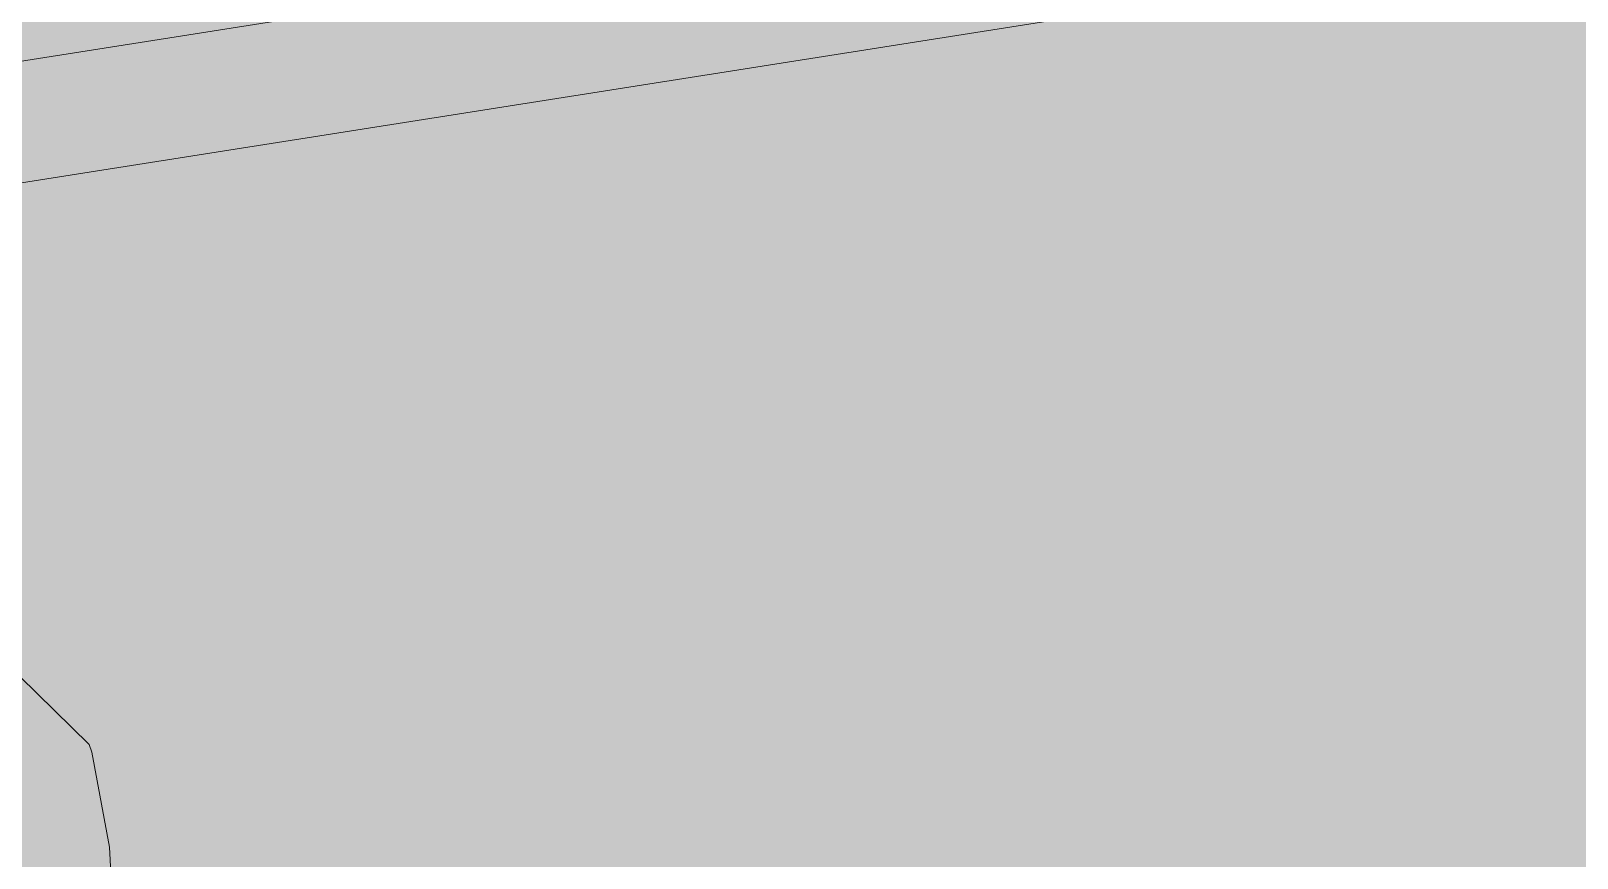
# Model space of a CAD drawing. Header units: metres. Extents: x -490 to 202, y -217 to 332.
# Drawn here: x -83.927 to -80.011, y 11.529 to 13.625 of the extents above; entities that cross this region are included whole.
import ezdxf

# ---------------------------------------------------------------- set-up
doc = ezdxf.new("R2010")
doc.units = ezdxf.units.M
doc.layers.add('1 arbol_dwg', color=8, linetype='Continuous', lineweight=9, true_color=0x767676)
doc.layers.add('Amenidades_dwg', color=8, linetype='Continuous', lineweight=9, true_color=0x767676)
for name, color, linetype, lineweight in [('A-DETL-GENF', 7, 'Continuous', 9), ('A-DETL-THIN', 7, 'Continuous', 9), ('A-GENM', 7, 'Continuous', 9)]:
    doc.layers.add(name, color=color, linetype=linetype, lineweight=lineweight)

# ---------------------------------------------------------------- blocks, each defined once
blk = doc.blocks.new('1 arbol_dwg-V110-PLANTA DE MURO PERIMETRAL')
at = {"layer": 'A-DETL-GENF', "true_color": 0x4f7f3f, "transparency": 33554483}
h = blk.add_hatch(color=87, dxfattribs=at)
h.paths.add_polyline_path([(-4.2327, 2.8223), (-3.6629, 2.8557), (-0.457, 2.8865), (-0.3192, 2.9842), (-0.148, 3.2129), (-0.0052, 3.6578), (-0.1595, 3.9105), (-3.7164, 3.9923), (-4.6881, 4.853), (-4.6897, 4.834), (-4.7373, 4.7464), (-4.7778, 4.74), (-4.8376, 4.801), (-4.9719, 4.9577), (-5.0489, 4.9368), (-5.1251, 4.6675), (-5.0045, 4.4189), (-5.0153, 4.3122), (-5.0662, 4.1879), (-5.1705, 3.965), (-5.1632, 3.9283), (-5.0928, 3.8751), (-5.0074, 3.8754), (-4.8241, 3.721), (-4.7307, 3.7448), (-4.6435, 3.8374), (-4.5875, 3.8488), (-4.5095, 3.8206), (-4.446, 3.7742), (-4.3662, 3.6955), (-4.3164, 3.6016), (-4.2292, 3.2232), (-4.1247, 3.0853), (-4.0297, 3.0399), (-4.0098, 2.9699), (-4.2129, 2.8359)])
h.paths.add_polyline_path([(0.0916, 4.0548), (0.2521, 4.1075), (0.3527, 4.1876), (0.4149, 4.2823), (0.3976, 4.5067), (0.2698, 4.7494), (0.2702, 4.8605), (0.3076, 4.9547), (0.3726, 5.0136), (0.5181, 5.0987), (0.5896, 5.1941), (0.5977, 5.3292), (0.5791, 5.688), (0.5277, 5.9481), (0.3519, 6.1201), (-0.2074, 6.3087), (-0.2289, 6.3473), (-0.2037, 6.3773), (-0.0839, 6.4388), (0.1801, 6.5473), (0.1608, 6.6334), (-0.0504, 6.7062), (-0.072, 6.7644), (-0.1636, 6.9763), (-0.3448, 7.1878), (-0.8945, 7.5401), (-0.963, 7.5135), (-0.9437, 7.394), (-0.8932, 7.2025), (-0.9789, 6.8774), (-0.998, 6.3498), (-1.0225, 6.3395), (-1.0859, 6.3587), (-1.1818, 6.44), (-1.2714, 6.5724), (-1.5002, 6.9643), (-1.5489, 6.9861), (-1.6301, 6.9371), (-1.6716, 6.7936), (-1.7114, 6.8321), (-1.8034, 6.9488), (-1.8372, 6.9313), (-1.9273, 6.7545), (-1.9982, 6.6692), (-2.1013, 6.6154), (-2.1675, 6.6159), (-2.202, 6.6532), (-2.1999, 6.7545), (-2.1865, 6.87), (-2.215, 6.9075), (-2.2677, 6.8987), (-2.5442, 6.7936), (-2.9825, 6.8481), (-3.3784, 6.8308), (-3.6081, 6.9621), (-3.7505, 7.0118), (-3.9259, 7.1241), (-3.9952, 7.0843), (-3.9792, 6.9966), (-3.8584, 6.8259), (-3.8623, 6.7545), (-3.8978, 6.7182), (-3.9416, 6.7272), (-4.0879, 6.8199), (-4.1967, 6.7545), (-4.3964, 6.4759), (-4.4604, 6.3793), (-4.5128, 6.3333), (-4.5887, 6.2206), (-4.594, 6.1261), (-4.5074, 6.0338), (-4.4179, 6.0064), (-4.2704, 5.8091), (-4.1986, 5.6828), (-4.2322, 5.6353), (-4.4731, 5.3606), (-4.5471, 5.3359), (-4.7488, 5.3412), (-4.7792, 5.2461), (-4.705, 5.1023), (-4.697, 5.0613), (-3.6581, 4.141), (0.0174, 4.0565)])
at = {"layer": 'A-DETL-THIN', "color": 76, "true_color": 0x3f7f00, "flags": 128}
blk.add_lwpolyline([(0.5977, 5.3292), (0.5791, 5.688), (0.5348, 5.9282), (0.5277, 5.9481), (0.3519, 6.1201)], dxfattribs=at)
blk = doc.blocks.new('Amenidades_dwg_Cancha Polideportiva - Cancha Polideportiva-1684638-Planimetría general-1839762-PLANTA DE MURO PERIMETRAL')
at = {"layer": 'A-GENM', "flags": 128}
blk.add_lwpolyline([(-14, -7.5), (14, -7.5), (14, 7.5), (-14, 7.5)], close=True, dxfattribs=at)
blk.add_lwpolyline([(-13.6952, 0.05), (-13.6952, 7.1952), (-0.1548, 7.1952), (-0.1548, -7.1945), (-13.6952, -7.1945), (-13.6952, -0.0499)], dxfattribs=at)
blk = doc.blocks.new('Amenidades_dwg-1839743-PLANTA DE MURO PERIMETRAL')
at = {"rotation": 98.95276774337444}
blk.add_blockref('Amenidades_dwg_Cancha Polideportiva - Cancha Polideportiva-1684638-Planimetría general-1839762-PLANTA DE MURO PERIMETRAL', (-83.3887, 27.5014), dxfattribs=at)

msp = doc.modelspace()

# ---------------------------------------------------------------- hatches: boundary and pattern name
at = {"layer": 'A-DETL-GENF', "true_color": 0xffe8f3}
msp.add_hatch(color=7, dxfattribs=at).paths.add_polyline_path([(-113.2618, 7.7778), (-74.8172, 10.1471), (-71.3734, 10.3558), (-76.9167, 10.1467), (-83.5432, 9.7582), (-88.0235, 9.8611), (-89.6355, 11.2891), (-89.6355, 11.4891), (-89.4355, 11.4803), (-89.4355, 11.3124), (-87.9651, 10.0098), (-83.5405, 9.9084), (-76.6939, 10.3054), (-70.8946, 10.5245), (-75.2628, 38.2845), (-69.2122, 39.2377), (-74.1267, 70.4328), (-121.7975, 62.9228), (-113.2213, 8.4845), (-102.3065, 9.4266), (-94.2227, 10.9128), (-94.1854, 11.1011), (-94.2325, 11.1011), (-94.2289, 11.3011), (-94.0325, 11.2972), (-94.0434, 11.0462), (-94.0975, 10.7731), (-102.3265, 9.2724), (-113.1979, 8.336), (-113.1349, 7.936), (-113.2853, 7.9267)])

# ---------------------------------------------------------------- block references
at = {"layer": '1 arbol_dwg', "color": 76, "true_color": 0x3f7f00}
msp.add_blockref('1 arbol_dwg-V110-PLANTA DE MURO PERIMETRAL', (-84.3071, 5.8689), dxfattribs=at)
at = {"layer": 'Amenidades_dwg', "color": 18, "true_color": 0x260000}
msp.add_blockref('Amenidades_dwg-1839743-PLANTA DE MURO PERIMETRAL', (0, 0), dxfattribs=at)

doc.saveas('drawing.dxf')
